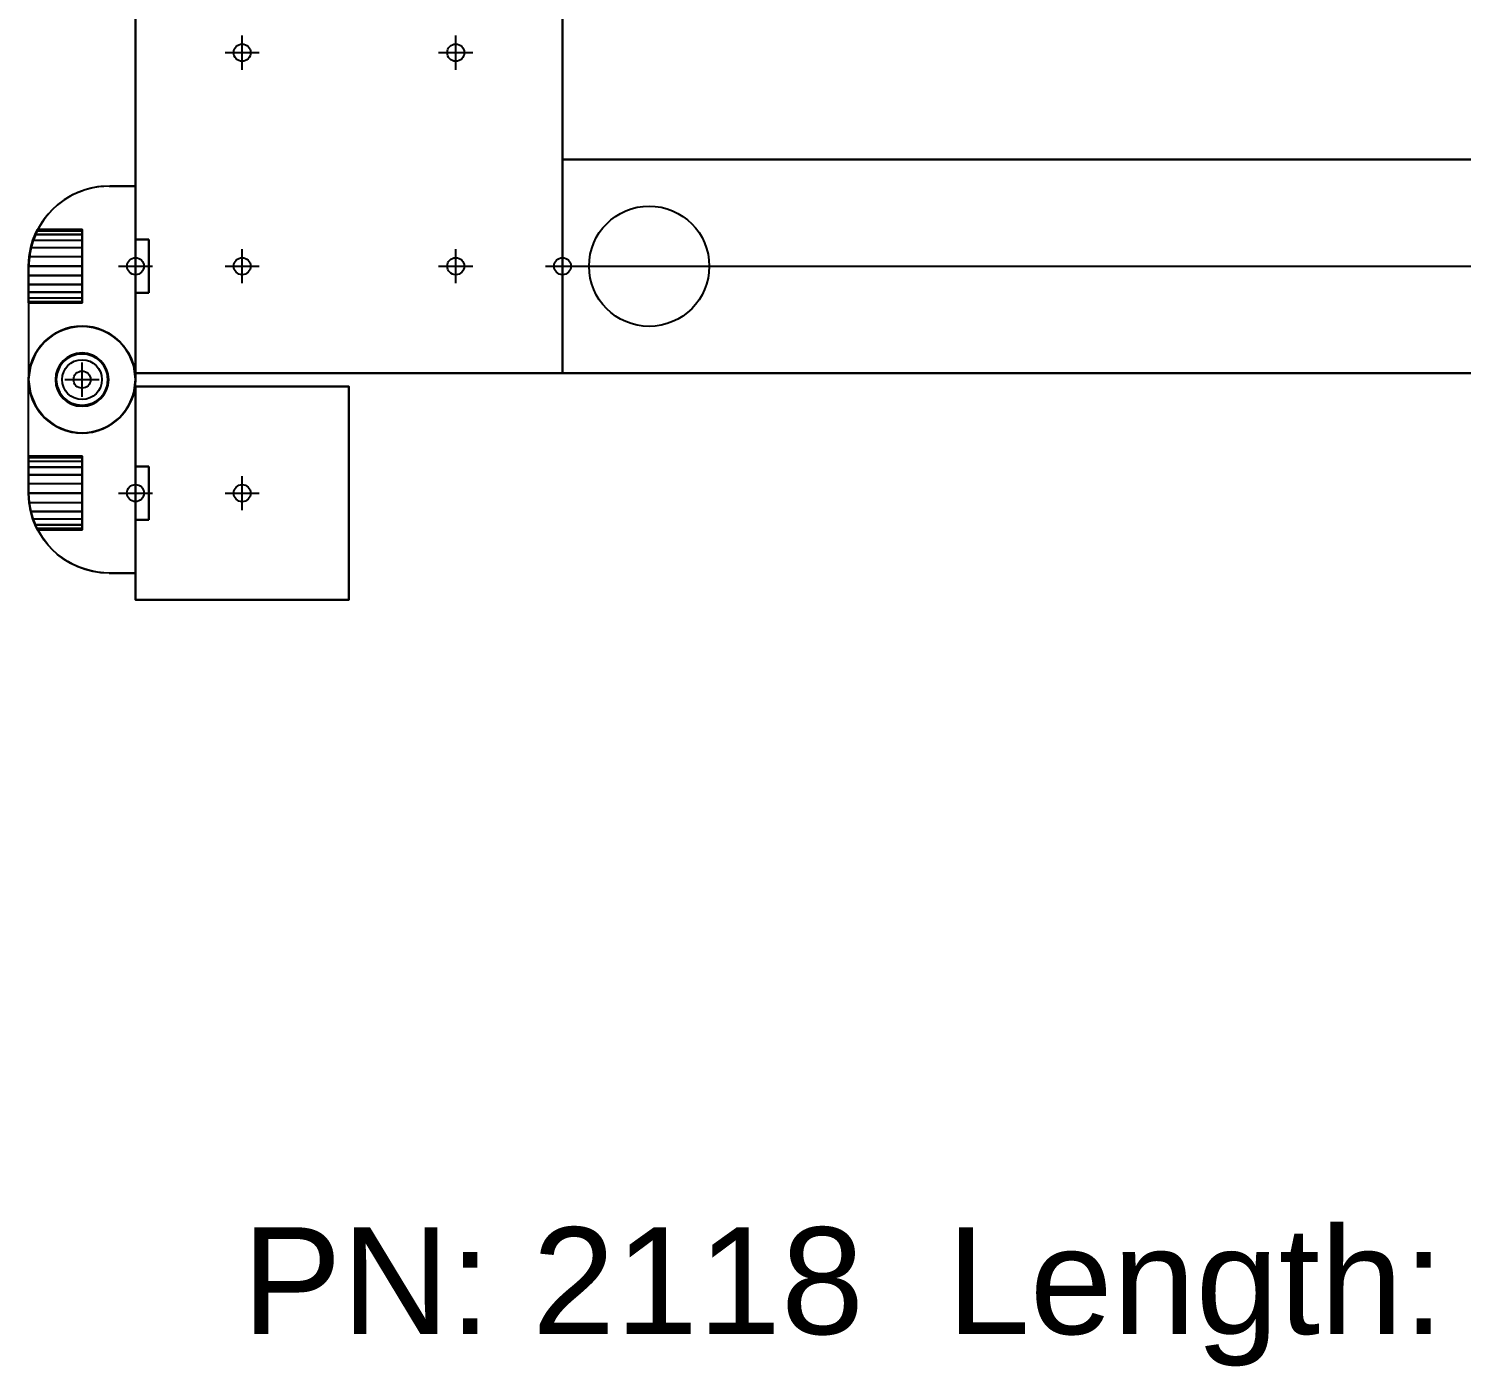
# Model space of a CAD drawing. Header units: inches. Extents: x -11.2 to 39.6, y -20.1 to 37.3.
# Drawn here: x -1 to 5.71, y -5.15 to 1.11 of the extents above; entities that cross this region are included whole.
import ezdxf

# ---------------------------------------------------------------- set-up
doc = ezdxf.new("R2010")
doc.units = ezdxf.units.IN
doc.header["$MEASUREMENT"] = 0
doc.header["$PDMODE"] = 34
doc.header["$PDSIZE"] = 0.08
for name, color, linetype in [('AQME Center Lines', 7, 'Continuous'), ('AQME Holes', 7, 'Continuous'), ('AQME NonGraphical Parts', 7, 'Continuous'), ('AQME Points', 7, 'Continuous'), ('AQME TSlots', 7, 'Continuous')]:
    doc.layers.add(name, color=color, linetype=linetype)
doc.styles.get("Standard").update_dxf_attribs({"font": 'ARIAL.TTF'})

# ---------------------------------------------------------------- blocks, each defined once
blk = doc.blocks.new('AQME_2020_20110812190150', base_point=(0.5, 0.5))
for points in [[(0, 0), (2, 0), (2, 2), (0, 2)], [(2, 2), (0, 2), (0, 2, 60), (2, 2, 60)], [(0, 2), (0, 0), (0, 0, 60), (0, 2, 60)], [(0, 0, 60), (2, 0, 60), (2, 2, 60), (0, 2, 60)], [(2, 0), (2, 2), (2, 2, 60), (2, 0, 60)], [(0, 0), (2, 0), (2, 0, 60), (0, 0, 60)]]:
    blk.add_3dface(points)
at = {"layer": 'AQME Center Lines', "color": 6}
for p, q in [((1, 2), (1, 2, 60)), ((0, 1), (0, 1, 60)), ((2, 1), (2, 1, 60)), ((1, 0), (1, 0, 60))]:
    blk.add_line(p, q, dxfattribs=at)
at = {"layer": 'AQME Points', "color": 3}
for p in [(0.5, 1.5), (1.5, 1.5), (0.5, 0.5), (1.5, 0.5)]:
    blk.add_point(p, dxfattribs=at)
at = {"layer": 'AQME Points', "color": 2}
for p in [(0.5, 1.5, 60), (1.5, 1.5, 60), (0.5, 0.5, 60), (1.5, 0.5, 60)]:
    blk.add_point(p, dxfattribs=at)
at = {"layer": 'AQME TSlots', "color": 1}
for p, q in [((0.5, 2), (0.5, 2, 60)), ((1.5, 2), (1.5, 2, 60)), ((0, 1.5), (0, 1.5, 60)), ((2, 1.5), (2, 1.5, 60)), ((0, 0.5), (0, 0.5, 60)), ((2, 0.5), (2, 0.5, 60)), ((0.5, 0), (0.5, 0, 60)), ((1.5, 0), (1.5, 0, 60))]:
    blk.add_line(p, q, dxfattribs=at)
blk = doc.blocks.new('AQME_7042_20120403175557')
at = {"layer": 'AQME Holes', "color": 4}
blk.add_circle((0, 0), 0.2815, dxfattribs=at)
blk = doc.blocks.new('AQME_7042_20120403175607')
at = {"layer": 'AQME Holes', "color": 4}
blk.add_circle((0, 0), 0.2815, dxfattribs=at)
blk = doc.blocks.new('AQME_1010_20120403175609', base_point=(0.5, 0.5))
for points in [[(0, 0), (1, 0), (1, 1), (0, 1)], [(1, 1), (0, 1), (0, 1, 36), (1, 1, 36)], [(0, 1), (0, 0), (0, 0, 36), (0, 1, 36)], [(0, 0, 36), (1, 0, 36), (1, 1, 36), (0, 1, 36)], [(1, 0), (1, 1), (1, 1, 36), (1, 0, 36)], [(0, 0), (1, 0), (1, 0, 36), (0, 0, 36)]]:
    blk.add_3dface(points)
at = {"layer": 'AQME Points', "color": 3}
blk.add_point((0.5, 0.5), dxfattribs=at)
at = {"layer": 'AQME Points', "color": 2}
blk.add_point((0.5, 0.5, 36), dxfattribs=at)
at = {"layer": 'AQME TSlots', "color": 1}
for p, q in [((0.5, 1), (0.5, 1, 36)), ((0, 0.5), (0, 0.5, 36)), ((1, 0.5), (1, 0.5, 36)), ((0.5, 0), (0.5, 0, 36))]:
    blk.add_line(p, q, dxfattribs=at)
at = {"extrusion": (0, 1, 0), "rotation": 179.9999999999998}
blk.add_blockref('AQME_7042_20120403175557', (-0.5, 35.594, 1), dxfattribs=at)
at = {"extrusion": (0, 1, 0)}
blk.add_blockref('AQME_7042_20120403175607', (-0.5, 0.406, 1), dxfattribs=at)
blk = doc.blocks.new('AQME_2066_20120404101900- 0')
at = {"extrusion": (0, 1, 0)}
for p, q in [((-0.375, 1.185, 0.123), (-0.375, 1.185)), ((-0.375, 1.185), (-0.125, 1.185)), ((-0.125, 1.185, -0.063), (0.125, 1.185, -0.063)), ((-0.125, 1.185), (-0.125, 1.185, -0.063)), ((0.002, 1.185, 0.5), (0.531, 1.185, 0.5)), ((0.125, 1.185, -0.063), (0.125, 1.185)), ((0.125, 1.185), (0.531, 1.185)), ((-0.375, -0.375, 0.123), (-0.375, -0.375)), ((-0.375, -0.375), (-0.125, -0.375)), ((-0.125, -0.375, -0.063), (0.125, -0.375, -0.063)), ((-0.125, -0.375), (-0.125, -0.375, -0.063)), ((0.002, -0.375, 0.5), (0.531, -0.375, 0.5)), ((0.125, -0.375, -0.063), (0.125, -0.375)), ((0.125, -0.375), (0.531, -0.375))]:
    blk.add_line(p, q, dxfattribs=at)
at = {"color": 1}
for centre in [(0, 1.56, -0.063), (0, 0, -0.063)]:
    blk.add_circle(centre, 0.1005, dxfattribs=at)
at = {"extrusion": (0, 1, 0)}
for radius in [0.25, 0.121]:
    blk.add_circle((-0.531, 0.25, 1.155), radius, dxfattribs=at)
at = {"color": 1, "extrusion": (0, 1, 0)}
for centre in [(-0.531, 0.25, 1.155), (-0.531, 0.25, -0.375)]:
    blk.add_circle(centre, 0.0933, dxfattribs=at)
at = {"extrusion": (0, -1, 0)}
for radius in [0.25, 0.121]:
    blk.add_circle((0.531, 0.25, -0.405), radius, dxfattribs=at)
at = {"extrusion": (0, 1, 0)}
for centre, radius, start, end in [((-0.002, 0.123, 1.185), 0.377, 0, 90), ((-0.531, 0.25, 1.185), 0.25, 90, 270), ((-0.002, 0.123, -0.375), 0.377, 0, 90), ((-0.531, 0.25, -0.375), 0.25, 90, 270)]:
    blk.add_arc(centre, radius, start, end, dxfattribs=at)
at = {"color": 2, "extrusion": (0, 1, 0)}
for p in [(0.531, 1.935, 0.25), (0.531, -0.375, 0.25)]:
    blk.add_point(p, dxfattribs=at)
at = {"color": 3}
for p in [(0, 1.56), (0, 0)]:
    blk.add_point(p, dxfattribs=at)
at = {"color": 3, "extrusion": (0, 1, 0)}
blk.add_point((0.531, 1.155, 0.25), dxfattribs=at)
at = {"color": 3, "extrusion": (0, -1, 0)}
blk.add_point((0.531, 0.405, 0.25), dxfattribs=at)
for points, invisible_edges in [([(0.564, 1.935, 0.002), (0.531, 1.935), (-0.375, 1.935), (-0.375, 1.935, 0.029)], 10), ([(0.683, 1.935, 0.051), (0.656, 1.935, 0.033), (-0.375, 1.935, 0.119), (-0.374, 1.935, 0.148)], 10), ([(0.656, 1.935, 0.033), (0.627, 1.935, 0.019), (-0.375, 1.935, 0.089), (-0.375, 1.935, 0.119)], 10), ([(0.627, 1.935, 0.019), (0.596, 1.935, 0.008), (-0.375, 1.935, 0.059), (-0.375, 1.935, 0.089)], 10), ([(0.596, 1.935, 0.008), (0.564, 1.935, 0.002), (-0.375, 1.935, 0.029), (-0.375, 1.935, 0.059)], 10), ([(0.708, 1.935, 0.073), (0.683, 1.935, 0.051), (-0.374, 1.935, 0.148), (-0.371, 1.935, 0.178)], 10), ([(0.729, 1.935, 0.097), (0.708, 1.935, 0.073), (-0.371, 1.935, 0.178), (-0.365, 1.935, 0.207)], 10), ([(0.748, 1.935, 0.125), (0.729, 1.935, 0.097), (-0.365, 1.935, 0.207), (-0.357, 1.935, 0.236)], 10), ([(0.762, 1.935, 0.154), (0.748, 1.935, 0.125), (-0.357, 1.935, 0.236), (-0.347, 1.935, 0.264)], 10), ([(0.772, 1.935, 0.185), (0.762, 1.935, 0.154), (-0.347, 1.935, 0.264), (-0.335, 1.935, 0.291)], 10), ([(0.779, 1.935, 0.217), (0.772, 1.935, 0.185), (-0.335, 1.935, 0.291), (-0.321, 1.935, 0.317)], 10), ([(0.781, 1.935, 0.25), (0.779, 1.935, 0.217), (-0.321, 1.935, 0.317), (-0.304, 1.935, 0.342)], 10), ([(0.779, 1.935, 0.282), (0.781, 1.935, 0.25), (-0.304, 1.935, 0.342), (-0.286, 1.935, 0.366)], 10), ([(0.772, 1.935, 0.314), (0.779, 1.935, 0.282), (-0.286, 1.935, 0.366), (-0.266, 1.935, 0.388)], 10), ([(0.762, 1.935, 0.345), (0.772, 1.935, 0.314), (-0.266, 1.935, 0.388), (-0.244, 1.935, 0.408)], 10), ([(0.748, 1.935, 0.375), (0.762, 1.935, 0.345), (-0.244, 1.935, 0.408), (-0.221, 1.935, 0.427)], 10), ([(0.729, 1.935, 0.402), (0.748, 1.935, 0.375), (-0.221, 1.935, 0.427), (-0.196, 1.935, 0.443)], 10), ([(0.708, 1.935, 0.426), (0.729, 1.935, 0.402), (-0.196, 1.935, 0.443), (-0.17, 1.935, 0.458)], 10), ([(0.683, 1.935, 0.448), (0.708, 1.935, 0.426), (-0.17, 1.935, 0.458), (-0.143, 1.935, 0.47)], 10), ([(0.656, 1.935, 0.466), (0.683, 1.935, 0.448), (-0.143, 1.935, 0.47), (-0.115, 1.935, 0.481)], 10), ([(0.125, 1.935), (0.125, 1.935, -0.063), (-0.125, 1.935, -0.063), (-0.125, 1.935)], 8), ([(0.627, 1.935, 0.48), (0.656, 1.935, 0.466), (-0.115, 1.935, 0.481), (-0.087, 1.935, 0.489)], 10), ([(0.596, 1.935, 0.491), (0.627, 1.935, 0.48), (-0.087, 1.935, 0.489), (-0.057, 1.935, 0.495)], 10), ([(0.564, 1.935, 0.497), (0.596, 1.935, 0.491), (-0.057, 1.935, 0.495), (-0.028, 1.935, 0.498)], 10), ([(0.531, 1.935, 0.5), (0.564, 1.935, 0.497), (-0.028, 1.935, 0.498), (0.002, 1.935, 0.5)], 10), ([(0.564, 1.185, 0.002), (0.531, 1.185), (-0.375, 1.185), (-0.375, 1.185, 0.029)], 10), ([(0.683, 1.185, 0.051), (0.656, 1.185, 0.033), (-0.375, 1.185, 0.119), (-0.374, 1.185, 0.148)], 10), ([(0.596, 1.185, 0.008), (0.564, 1.185, 0.002), (-0.375, 1.185, 0.029), (-0.375, 1.185, 0.059)], 10), ([(0.627, 1.185, 0.019), (0.596, 1.185, 0.008), (-0.375, 1.185, 0.059), (-0.375, 1.185, 0.089)], 10), ([(0.656, 1.185, 0.033), (0.627, 1.185, 0.019), (-0.375, 1.185, 0.089), (-0.375, 1.185, 0.119)], 10), ([(0.708, 1.185, 0.073), (0.683, 1.185, 0.051), (-0.374, 1.185, 0.148), (-0.371, 1.185, 0.178)], 10), ([(0.729, 1.185, 0.097), (0.708, 1.185, 0.073), (-0.371, 1.185, 0.178), (-0.365, 1.185, 0.207)], 10), ([(0.748, 1.185, 0.125), (0.729, 1.185, 0.097), (-0.365, 1.185, 0.207), (-0.357, 1.185, 0.236)], 10), ([(0.762, 1.185, 0.154), (0.748, 1.185, 0.125), (-0.357, 1.185, 0.236), (-0.347, 1.185, 0.264)], 10), ([(0.772, 1.185, 0.185), (0.762, 1.185, 0.154), (-0.347, 1.185, 0.264), (-0.335, 1.185, 0.291)], 10), ([(0.779, 1.185, 0.217), (0.772, 1.185, 0.185), (-0.335, 1.185, 0.291), (-0.321, 1.185, 0.317)], 10), ([(0.781, 1.185, 0.25), (0.779, 1.185, 0.217), (-0.321, 1.185, 0.317), (-0.304, 1.185, 0.342)], 10), ([(0.779, 1.185, 0.282), (0.781, 1.185, 0.25), (-0.304, 1.185, 0.342), (-0.286, 1.185, 0.366)], 10), ([(0.772, 1.185, 0.314), (0.779, 1.185, 0.282), (-0.286, 1.185, 0.366), (-0.266, 1.185, 0.388)], 10), ([(0.762, 1.185, 0.345), (0.772, 1.185, 0.314), (-0.266, 1.185, 0.388), (-0.244, 1.185, 0.408)], 10), ([(0.748, 1.185, 0.375), (0.762, 1.185, 0.345), (-0.244, 1.185, 0.408), (-0.221, 1.185, 0.427)], 10), ([(0.729, 1.185, 0.402), (0.748, 1.185, 0.375), (-0.221, 1.185, 0.427), (-0.196, 1.185, 0.443)], 10), ([(0.708, 1.185, 0.426), (0.729, 1.185, 0.402), (-0.196, 1.185, 0.443), (-0.17, 1.185, 0.458)], 10), ([(0.683, 1.185, 0.448), (0.708, 1.185, 0.426), (-0.17, 1.185, 0.458), (-0.143, 1.185, 0.47)], 10), ([(0.656, 1.185, 0.466), (0.683, 1.185, 0.448), (-0.143, 1.185, 0.47), (-0.115, 1.185, 0.481)], 10), ([(0.125, 1.185), (0.125, 1.185, -0.063), (-0.125, 1.185, -0.063), (-0.125, 1.185)], 8), ([(0.627, 1.185, 0.48), (0.656, 1.185, 0.466), (-0.115, 1.185, 0.481), (-0.087, 1.185, 0.489)], 10), ([(0.596, 1.185, 0.491), (0.627, 1.185, 0.48), (-0.087, 1.185, 0.489), (-0.057, 1.185, 0.495)], 10), ([(0.564, 1.185, 0.497), (0.596, 1.185, 0.491), (-0.057, 1.185, 0.495), (-0.028, 1.185, 0.498)], 10), ([(0.531, 1.185, 0.5), (0.564, 1.185, 0.497), (-0.028, 1.185, 0.498), (0.002, 1.185, 0.5)], 10), ([(0.29, 1.155, 0.185), (0.281, 1.155, 0.25), (0.41, 1.155, 0.25), (0.414, 1.155, 0.218)], 14), ([(0.281, 1.155, 0.25), (0.29, 1.155, 0.314), (0.414, 1.155, 0.281), (0.41, 1.155, 0.25)], 14), ([(0.29, 1.155, 0.314), (0.314, 1.155, 0.375), (0.426, 1.155, 0.31), (0.414, 1.155, 0.281)], 14), ([(0.314, 1.155, 0.125), (0.29, 1.155, 0.185), (0.414, 1.155, 0.218), (0.426, 1.155, 0.189)], 14), ([(0.314, 1.155, 0.375), (0.354, 1.155, 0.426), (0.445, 1.155, 0.335), (0.426, 1.155, 0.31)], 14), ([(0.354, 1.155, 0.073), (0.314, 1.155, 0.125), (0.426, 1.155, 0.189), (0.445, 1.155, 0.164)], 14), ([(0.354, 1.155, 0.426), (0.406, 1.155, 0.466), (0.47, 1.155, 0.354), (0.445, 1.155, 0.335)], 14), ([(0.406, 1.155, 0.033), (0.354, 1.155, 0.073), (0.445, 1.155, 0.164), (0.47, 1.155, 0.145)], 14), ([(0.406, 1.155, 0.466), (0.466, 1.155, 0.491), (0.5, 1.155, 0.366), (0.47, 1.155, 0.354)], 14), ([(0.466, 1.155, 0.008), (0.406, 1.155, 0.033), (0.47, 1.155, 0.145), (0.5, 1.155, 0.133)], 14), ([(0.531, 1.155), (0.466, 1.155, 0.008), (0.5, 1.155, 0.133), (0.531, 1.155, 0.129)], 14), ([(0.466, 1.155, 0.491), (0.531, 1.155, 0.5), (0.531, 1.155, 0.371), (0.5, 1.155, 0.366)], 14), ([(0.596, 1.155, 0.008), (0.531, 1.155), (0.531, 1.155, 0.129), (0.562, 1.155, 0.133)], 14), ([(0.531, 1.155, 0.5), (0.596, 1.155, 0.491), (0.562, 1.155, 0.366), (0.531, 1.155, 0.371)], 14), ([(0.596, 1.155, 0.491), (0.656, 1.155, 0.466), (0.591, 1.155, 0.354), (0.562, 1.155, 0.366)], 14), ([(0.656, 1.155, 0.033), (0.596, 1.155, 0.008), (0.562, 1.155, 0.133), (0.591, 1.155, 0.145)], 14), ([(0.656, 1.155, 0.466), (0.708, 1.155, 0.426), (0.617, 1.155, 0.335), (0.591, 1.155, 0.354)], 14), ([(0.708, 1.155, 0.073), (0.656, 1.155, 0.033), (0.591, 1.155, 0.145), (0.617, 1.155, 0.164)], 14), ([(0.708, 1.155, 0.426), (0.748, 1.155, 0.375), (0.636, 1.155, 0.31), (0.617, 1.155, 0.335)], 14), ([(0.748, 1.155, 0.125), (0.708, 1.155, 0.073), (0.617, 1.155, 0.164), (0.636, 1.155, 0.189)], 14), ([(0.748, 1.155, 0.375), (0.772, 1.155, 0.314), (0.648, 1.155, 0.281), (0.636, 1.155, 0.31)], 14), ([(0.772, 1.155, 0.185), (0.748, 1.155, 0.125), (0.636, 1.155, 0.189), (0.648, 1.155, 0.218)], 14), ([(0.781, 1.155, 0.25), (0.772, 1.155, 0.185), (0.648, 1.155, 0.218), (0.652, 1.155, 0.25)], 14), ([(0.772, 1.155, 0.314), (0.781, 1.155, 0.25), (0.652, 1.155, 0.25), (0.648, 1.155, 0.281)], 14), ([(0.41, 0.795, 0.25), (0.531, 0.795, 0.25), (0.531, 0.795, 0.25), (0.414, 0.795, 0.218)], 7), ([(0.414, 0.795, 0.281), (0.531, 0.795, 0.25), (0.531, 0.795, 0.25), (0.41, 0.795, 0.25)], 7), ([(0.414, 0.765, 0.281), (0.531, 0.765, 0.25), (0.531, 0.765, 0.25), (0.41, 0.765, 0.25)], 7), ([(0.41, 0.765, 0.25), (0.531, 0.765, 0.25), (0.531, 0.765, 0.25), (0.414, 0.765, 0.218)], 7), ([(0.414, 0.795, 0.218), (0.531, 0.795, 0.25), (0.531, 0.795, 0.25), (0.426, 0.795, 0.189)], 7), ([(0.426, 0.795, 0.31), (0.531, 0.795, 0.25), (0.531, 0.795, 0.25), (0.414, 0.795, 0.281)], 7), ([(0.426, 0.765, 0.31), (0.531, 0.765, 0.25), (0.531, 0.765, 0.25), (0.414, 0.765, 0.281)], 7), ([(0.414, 0.765, 0.218), (0.531, 0.765, 0.25), (0.531, 0.765, 0.25), (0.426, 0.765, 0.189)], 7), ([(0.426, 0.795, 0.189), (0.531, 0.795, 0.25), (0.531, 0.795, 0.25), (0.445, 0.795, 0.164)], 7), ([(0.445, 0.795, 0.335), (0.531, 0.795, 0.25), (0.531, 0.795, 0.25), (0.426, 0.795, 0.31)], 7), ([(0.445, 0.765, 0.335), (0.531, 0.765, 0.25), (0.531, 0.765, 0.25), (0.426, 0.765, 0.31)], 7), ([(0.426, 0.765, 0.189), (0.531, 0.765, 0.25), (0.531, 0.765, 0.25), (0.445, 0.765, 0.164)], 7), ([(0.445, 0.795, 0.164), (0.531, 0.795, 0.25), (0.531, 0.795, 0.25), (0.47, 0.795, 0.145)], 7), ([(0.47, 0.795, 0.354), (0.531, 0.795, 0.25), (0.531, 0.795, 0.25), (0.445, 0.795, 0.335)], 7), ([(0.47, 0.765, 0.354), (0.531, 0.765, 0.25), (0.531, 0.765, 0.25), (0.445, 0.765, 0.335)], 7), ([(0.445, 0.765, 0.164), (0.531, 0.765, 0.25), (0.531, 0.765, 0.25), (0.47, 0.765, 0.145)], 7), ([(0.47, 0.795, 0.145), (0.531, 0.795, 0.25), (0.531, 0.795, 0.25), (0.5, 0.795, 0.133)], 7), ([(0.5, 0.795, 0.366), (0.531, 0.795, 0.25), (0.531, 0.795, 0.25), (0.47, 0.795, 0.354)], 7), ([(0.5, 0.765, 0.366), (0.531, 0.765, 0.25), (0.531, 0.765, 0.25), (0.47, 0.765, 0.354)], 7), ([(0.47, 0.765, 0.145), (0.531, 0.765, 0.25), (0.531, 0.765, 0.25), (0.5, 0.765, 0.133)], 7), ([(0.5, 0.795, 0.133), (0.531, 0.795, 0.25), (0.531, 0.795, 0.25), (0.531, 0.795, 0.129)], 7), ([(0.531, 0.795, 0.371), (0.531, 0.795, 0.25), (0.531, 0.795, 0.25), (0.5, 0.795, 0.366)], 7), ([(0.531, 0.765, 0.371), (0.531, 0.765, 0.25), (0.531, 0.765, 0.25), (0.5, 0.765, 0.366)], 7), ([(0.5, 0.765, 0.133), (0.531, 0.765, 0.25), (0.531, 0.765, 0.25), (0.531, 0.765, 0.129)], 7), ([(0.648, 0.795, 0.218), (0.531, 0.795, 0.25), (0.531, 0.795, 0.25), (0.652, 0.795, 0.25)], 7), ([(0.636, 0.795, 0.189), (0.531, 0.795, 0.25), (0.531, 0.795, 0.25), (0.648, 0.795, 0.218)], 7), ([(0.617, 0.795, 0.164), (0.531, 0.795, 0.25), (0.531, 0.795, 0.25), (0.636, 0.795, 0.189)], 7), ([(0.591, 0.795, 0.145), (0.531, 0.795, 0.25), (0.531, 0.795, 0.25), (0.617, 0.795, 0.164)], 7), ([(0.562, 0.795, 0.133), (0.531, 0.795, 0.25), (0.531, 0.795, 0.25), (0.591, 0.795, 0.145)], 7), ([(0.591, 0.795, 0.354), (0.531, 0.795, 0.25), (0.531, 0.795, 0.25), (0.562, 0.795, 0.366)], 7), ([(0.617, 0.795, 0.335), (0.531, 0.795, 0.25), (0.531, 0.795, 0.25), (0.591, 0.795, 0.354)], 7), ([(0.636, 0.795, 0.31), (0.531, 0.795, 0.25), (0.531, 0.795, 0.25), (0.617, 0.795, 0.335)], 7), ([(0.648, 0.795, 0.281), (0.531, 0.795, 0.25), (0.531, 0.795, 0.25), (0.636, 0.795, 0.31)], 7), ([(0.652, 0.795, 0.25), (0.531, 0.795, 0.25), (0.531, 0.795, 0.25), (0.648, 0.795, 0.281)], 7), ([(0.531, 0.795, 0.129), (0.531, 0.795, 0.25), (0.531, 0.795, 0.25), (0.562, 0.795, 0.133)], 7), ([(0.562, 0.795, 0.366), (0.531, 0.795, 0.25), (0.531, 0.795, 0.25), (0.531, 0.795, 0.371)], 7), ([(0.652, 0.765, 0.25), (0.531, 0.765, 0.25), (0.531, 0.765, 0.25), (0.648, 0.765, 0.281)], 7), ([(0.591, 0.765, 0.354), (0.531, 0.765, 0.25), (0.531, 0.765, 0.25), (0.562, 0.765, 0.366)], 7), ([(0.617, 0.765, 0.335), (0.531, 0.765, 0.25), (0.531, 0.765, 0.25), (0.591, 0.765, 0.354)], 7), ([(0.636, 0.765, 0.31), (0.531, 0.765, 0.25), (0.531, 0.765, 0.25), (0.617, 0.765, 0.335)], 7), ([(0.648, 0.765, 0.281), (0.531, 0.765, 0.25), (0.531, 0.765, 0.25), (0.636, 0.765, 0.31)], 7), ([(0.591, 0.765, 0.145), (0.531, 0.765, 0.25), (0.531, 0.765, 0.25), (0.617, 0.765, 0.164)], 7), ([(0.562, 0.765, 0.133), (0.531, 0.765, 0.25), (0.531, 0.765, 0.25), (0.591, 0.765, 0.145)], 7), ([(0.636, 0.765, 0.189), (0.531, 0.765, 0.25), (0.531, 0.765, 0.25), (0.648, 0.765, 0.218)], 7), ([(0.617, 0.765, 0.164), (0.531, 0.765, 0.25), (0.531, 0.765, 0.25), (0.636, 0.765, 0.189)], 7), ([(0.648, 0.765, 0.218), (0.531, 0.765, 0.25), (0.531, 0.765, 0.25), (0.652, 0.765, 0.25)], 7), ([(0.562, 0.765, 0.366), (0.531, 0.765, 0.25), (0.531, 0.765, 0.25), (0.531, 0.765, 0.371)], 7), ([(0.531, 0.765, 0.129), (0.531, 0.765, 0.25), (0.531, 0.765, 0.25), (0.562, 0.765, 0.133)], 7), ([(0.281, 0.405, 0.25), (0.29, 0.405, 0.314), (0.414, 0.405, 0.281), (0.41, 0.405, 0.25)], 14), ([(0.29, 0.405, 0.185), (0.281, 0.405, 0.25), (0.41, 0.405, 0.25), (0.414, 0.405, 0.218)], 14), ([(0.29, 0.405, 0.314), (0.314, 0.405, 0.375), (0.426, 0.405, 0.31), (0.414, 0.405, 0.281)], 14), ([(0.314, 0.405, 0.125), (0.29, 0.405, 0.185), (0.414, 0.405, 0.218), (0.426, 0.405, 0.189)], 14), ([(0.314, 0.405, 0.375), (0.354, 0.405, 0.426), (0.445, 0.405, 0.335), (0.426, 0.405, 0.31)], 14), ([(0.354, 0.405, 0.073), (0.314, 0.405, 0.125), (0.426, 0.405, 0.189), (0.445, 0.405, 0.164)], 14), ([(0.354, 0.405, 0.426), (0.406, 0.405, 0.466), (0.47, 0.405, 0.354), (0.445, 0.405, 0.335)], 14), ([(0.406, 0.405, 0.033), (0.354, 0.405, 0.073), (0.445, 0.405, 0.164), (0.47, 0.405, 0.145)], 14), ([(0.406, 0.405, 0.466), (0.466, 0.405, 0.491), (0.5, 0.405, 0.366), (0.47, 0.405, 0.354)], 14), ([(0.466, 0.405, 0.008), (0.406, 0.405, 0.033), (0.47, 0.405, 0.145), (0.5, 0.405, 0.133)], 14), ([(0.531, 0.405), (0.466, 0.405, 0.008), (0.5, 0.405, 0.133), (0.531, 0.405, 0.129)], 14), ([(0.466, 0.405, 0.491), (0.531, 0.405, 0.5), (0.531, 0.405, 0.371), (0.5, 0.405, 0.366)], 14), ([(0.596, 0.405, 0.008), (0.531, 0.405), (0.531, 0.405, 0.129), (0.562, 0.405, 0.133)], 14), ([(0.531, 0.405, 0.5), (0.596, 0.405, 0.491), (0.562, 0.405, 0.366), (0.531, 0.405, 0.371)], 14), ([(0.596, 0.405, 0.491), (0.656, 0.405, 0.466), (0.591, 0.405, 0.354), (0.562, 0.405, 0.366)], 14), ([(0.656, 0.405, 0.033), (0.596, 0.405, 0.008), (0.562, 0.405, 0.133), (0.591, 0.405, 0.145)], 14), ([(0.656, 0.405, 0.466), (0.708, 0.405, 0.426), (0.617, 0.405, 0.335), (0.591, 0.405, 0.354)], 14), ([(0.708, 0.405, 0.073), (0.656, 0.405, 0.033), (0.591, 0.405, 0.145), (0.617, 0.405, 0.164)], 14), ([(0.708, 0.405, 0.426), (0.748, 0.405, 0.375), (0.636, 0.405, 0.31), (0.617, 0.405, 0.335)], 14), ([(0.748, 0.405, 0.125), (0.708, 0.405, 0.073), (0.617, 0.405, 0.164), (0.636, 0.405, 0.189)], 14), ([(0.748, 0.405, 0.375), (0.772, 0.405, 0.314), (0.648, 0.405, 0.281), (0.636, 0.405, 0.31)], 14), ([(0.772, 0.405, 0.185), (0.748, 0.405, 0.125), (0.636, 0.405, 0.189), (0.648, 0.405, 0.218)], 14), ([(0.772, 0.405, 0.314), (0.781, 0.405, 0.25), (0.652, 0.405, 0.25), (0.648, 0.405, 0.281)], 14), ([(0.781, 0.405, 0.25), (0.772, 0.405, 0.185), (0.648, 0.405, 0.218), (0.652, 0.405, 0.25)], 14), ([(0.564, 0.375, 0.002), (0.531, 0.375), (-0.375, 0.375), (-0.375, 0.375, 0.029)], 10), ([(0.656, 0.375, 0.033), (0.627, 0.375, 0.019), (-0.375, 0.375, 0.089), (-0.375, 0.375, 0.119)], 10), ([(0.683, 0.375, 0.051), (0.656, 0.375, 0.033), (-0.375, 0.375, 0.119), (-0.374, 0.375, 0.148)], 10), ([(0.627, 0.375, 0.019), (0.596, 0.375, 0.008), (-0.375, 0.375, 0.059), (-0.375, 0.375, 0.089)], 10), ([(0.596, 0.375, 0.008), (0.564, 0.375, 0.002), (-0.375, 0.375, 0.029), (-0.375, 0.375, 0.059)], 10), ([(0.708, 0.375, 0.073), (0.683, 0.375, 0.051), (-0.374, 0.375, 0.148), (-0.371, 0.375, 0.178)], 10), ([(0.729, 0.375, 0.097), (0.708, 0.375, 0.073), (-0.371, 0.375, 0.178), (-0.365, 0.375, 0.207)], 10), ([(0.748, 0.375, 0.125), (0.729, 0.375, 0.097), (-0.365, 0.375, 0.207), (-0.357, 0.375, 0.236)], 10), ([(0.762, 0.375, 0.154), (0.748, 0.375, 0.125), (-0.357, 0.375, 0.236), (-0.347, 0.375, 0.264)], 10), ([(0.772, 0.375, 0.185), (0.762, 0.375, 0.154), (-0.347, 0.375, 0.264), (-0.335, 0.375, 0.291)], 10), ([(0.779, 0.375, 0.217), (0.772, 0.375, 0.185), (-0.335, 0.375, 0.291), (-0.321, 0.375, 0.317)], 10), ([(0.781, 0.375, 0.25), (0.779, 0.375, 0.217), (-0.321, 0.375, 0.317), (-0.304, 0.375, 0.342)], 10), ([(0.779, 0.375, 0.282), (0.781, 0.375, 0.25), (-0.304, 0.375, 0.342), (-0.286, 0.375, 0.366)], 10), ([(0.772, 0.375, 0.314), (0.779, 0.375, 0.282), (-0.286, 0.375, 0.366), (-0.266, 0.375, 0.388)], 10), ([(0.762, 0.375, 0.345), (0.772, 0.375, 0.314), (-0.266, 0.375, 0.388), (-0.244, 0.375, 0.408)], 10), ([(0.748, 0.375, 0.375), (0.762, 0.375, 0.345), (-0.244, 0.375, 0.408), (-0.221, 0.375, 0.427)], 10), ([(0.729, 0.375, 0.402), (0.748, 0.375, 0.375), (-0.221, 0.375, 0.427), (-0.196, 0.375, 0.443)], 10), ([(0.708, 0.375, 0.426), (0.729, 0.375, 0.402), (-0.196, 0.375, 0.443), (-0.17, 0.375, 0.458)], 10), ([(0.683, 0.375, 0.448), (0.708, 0.375, 0.426), (-0.17, 0.375, 0.458), (-0.143, 0.375, 0.47)], 10), ([(0.656, 0.375, 0.466), (0.683, 0.375, 0.448), (-0.143, 0.375, 0.47), (-0.115, 0.375, 0.481)], 10), ([(0.125, 0.375), (0.125, 0.375, -0.063), (-0.125, 0.375, -0.063), (-0.125, 0.375)], 8), ([(0.627, 0.375, 0.48), (0.656, 0.375, 0.466), (-0.115, 0.375, 0.481), (-0.087, 0.375, 0.489)], 10), ([(0.596, 0.375, 0.491), (0.627, 0.375, 0.48), (-0.087, 0.375, 0.489), (-0.057, 0.375, 0.495)], 10), ([(0.564, 0.375, 0.497), (0.596, 0.375, 0.491), (-0.057, 0.375, 0.495), (-0.028, 0.375, 0.498)], 10), ([(0.531, 0.375, 0.5), (0.564, 0.375, 0.497), (-0.028, 0.375, 0.498), (0.002, 0.375, 0.5)], 10), ([(0.564, -0.375, 0.002), (0.531, -0.375), (-0.375, -0.375), (-0.375, -0.375, 0.029)], 10), ([(0.656, -0.375, 0.033), (0.627, -0.375, 0.019), (-0.375, -0.375, 0.089), (-0.375, -0.375, 0.119)], 10), ([(0.683, -0.375, 0.051), (0.656, -0.375, 0.033), (-0.375, -0.375, 0.119), (-0.374, -0.375, 0.148)], 10), ([(0.596, -0.375, 0.008), (0.564, -0.375, 0.002), (-0.375, -0.375, 0.029), (-0.375, -0.375, 0.059)], 10), ([(0.627, -0.375, 0.019), (0.596, -0.375, 0.008), (-0.375, -0.375, 0.059), (-0.375, -0.375, 0.089)], 10), ([(0.708, -0.375, 0.073), (0.683, -0.375, 0.051), (-0.374, -0.375, 0.148), (-0.371, -0.375, 0.178)], 10), ([(0.729, -0.375, 0.097), (0.708, -0.375, 0.073), (-0.371, -0.375, 0.178), (-0.365, -0.375, 0.207)], 10), ([(0.748, -0.375, 0.125), (0.729, -0.375, 0.097), (-0.365, -0.375, 0.207), (-0.357, -0.375, 0.236)], 10), ([(0.762, -0.375, 0.154), (0.748, -0.375, 0.125), (-0.357, -0.375, 0.236), (-0.347, -0.375, 0.264)], 10), ([(0.772, -0.375, 0.185), (0.762, -0.375, 0.154), (-0.347, -0.375, 0.264), (-0.335, -0.375, 0.291)], 10), ([(0.779, -0.375, 0.217), (0.772, -0.375, 0.185), (-0.335, -0.375, 0.291), (-0.321, -0.375, 0.317)], 10), ([(0.781, -0.375, 0.25), (0.779, -0.375, 0.217), (-0.321, -0.375, 0.317), (-0.304, -0.375, 0.342)], 10), ([(0.779, -0.375, 0.282), (0.781, -0.375, 0.25), (-0.304, -0.375, 0.342), (-0.286, -0.375, 0.366)], 10), ([(0.772, -0.375, 0.314), (0.779, -0.375, 0.282), (-0.286, -0.375, 0.366), (-0.266, -0.375, 0.388)], 10), ([(0.762, -0.375, 0.345), (0.772, -0.375, 0.314), (-0.266, -0.375, 0.388), (-0.244, -0.375, 0.408)], 10), ([(0.748, -0.375, 0.375), (0.762, -0.375, 0.345), (-0.244, -0.375, 0.408), (-0.221, -0.375, 0.427)], 10), ([(0.729, -0.375, 0.402), (0.748, -0.375, 0.375), (-0.221, -0.375, 0.427), (-0.196, -0.375, 0.443)], 10), ([(0.708, -0.375, 0.426), (0.729, -0.375, 0.402), (-0.196, -0.375, 0.443), (-0.17, -0.375, 0.458)], 10), ([(0.683, -0.375, 0.448), (0.708, -0.375, 0.426), (-0.17, -0.375, 0.458), (-0.143, -0.375, 0.47)], 10), ([(0.656, -0.375, 0.466), (0.683, -0.375, 0.448), (-0.143, -0.375, 0.47), (-0.115, -0.375, 0.481)], 10), ([(0.125, -0.375), (0.125, -0.375, -0.063), (-0.125, -0.375, -0.063), (-0.125, -0.375)], 8), ([(0.627, -0.375, 0.48), (0.656, -0.375, 0.466), (-0.115, -0.375, 0.481), (-0.087, -0.375, 0.489)], 10), ([(0.596, -0.375, 0.491), (0.627, -0.375, 0.48), (-0.087, -0.375, 0.489), (-0.057, -0.375, 0.495)], 10), ([(0.564, -0.375, 0.497), (0.596, -0.375, 0.491), (-0.057, -0.375, 0.495), (-0.028, -0.375, 0.498)], 10), ([(0.531, -0.375, 0.5), (0.564, -0.375, 0.497), (-0.028, -0.375, 0.498), (0.002, -0.375, 0.5)], 10)]:
    blk.add_3dface(points, dxfattribs=dict(invisible_edges=invisible_edges))
at = {"color": 1}
for points in [[(-0.149, 1.646, 0.469), (-0.122, 1.681, 0.48), (-0.121, 1.681, 0.25), (-0.149, 1.646, 0.25)], [(-0.122, 1.681, 0.48), (-0.087, 1.708, 0.49), (-0.086, 1.709, 0.25), (-0.121, 1.681, 0.25)], [(-0.087, 1.708, 0.49), (-0.046, 1.725, 0.497), (-0.044, 1.726, 0.25), (-0.086, 1.709, 0.25)], [(-0.046, 1.725, 0.497), (-0.001, 1.731, 0.5), (0, 1.732, 0.25), (-0.044, 1.726, 0.25)], [(0.043, 1.726, 0.5), (-0.001, 1.731, 0.5), (0, 1.732, 0.25), (0.044, 1.726, 0.25)], [(0.085, 1.709, 0.5), (0.043, 1.726, 0.5), (0.044, 1.726, 0.25), (0.086, 1.709, 0.25)], [(0.121, 1.682, 0.5), (0.085, 1.709, 0.5), (0.086, 1.709, 0.25), (0.121, 1.681, 0.25)], [(0.148, 1.646, 0.5), (0.121, 1.682, 0.5), (0.121, 1.681, 0.25), (0.149, 1.646, 0.25)], [(-0.166, 1.605, 0.462), (-0.149, 1.646, 0.469), (-0.149, 1.646, 0.25), (-0.166, 1.604, 0.25)], [(0.166, 1.605, 0.5), (0.148, 1.646, 0.5), (0.149, 1.646, 0.25), (0.166, 1.604, 0.25)], [(-0.172, 1.56, 0.459), (-0.166, 1.605, 0.462), (-0.166, 1.604, 0.25), (-0.172, 1.56, 0.25)], [(-0.166, 1.515, 0.462), (-0.172, 1.56, 0.459), (-0.172, 1.56, 0.25), (-0.166, 1.516, 0.25)], [(0.172, 1.56, 0.5), (0.166, 1.605, 0.5), (0.166, 1.604, 0.25), (0.172, 1.56, 0.25)], [(0.166, 1.515, 0.5), (0.172, 1.56, 0.5), (0.172, 1.56, 0.25), (0.166, 1.516, 0.25)], [(-0.149, 1.474, 0.469), (-0.166, 1.515, 0.462), (-0.166, 1.516, 0.25), (-0.149, 1.474, 0.25)], [(0.148, 1.474, 0.5), (0.166, 1.515, 0.5), (0.166, 1.516, 0.25), (0.149, 1.474, 0.25)], [(-0.122, 1.439, 0.48), (-0.149, 1.474, 0.469), (-0.149, 1.474, 0.25), (-0.121, 1.439, 0.25)], [(-0.087, 1.412, 0.49), (-0.122, 1.439, 0.48), (-0.121, 1.439, 0.25), (-0.086, 1.411, 0.25)], [(-0.046, 1.395, 0.497), (-0.087, 1.412, 0.49), (-0.086, 1.411, 0.25), (-0.044, 1.394, 0.25)], [(0.043, 1.394, 0.5), (0.085, 1.411, 0.5), (0.086, 1.411, 0.25), (0.044, 1.394, 0.25)], [(0.085, 1.411, 0.5), (0.121, 1.438, 0.5), (0.121, 1.439, 0.25), (0.086, 1.411, 0.25)], [(0.121, 1.438, 0.5), (0.148, 1.474, 0.5), (0.149, 1.474, 0.25), (0.121, 1.439, 0.25)], [(-0.001, 1.389, 0.5), (-0.046, 1.395, 0.497), (-0.044, 1.394, 0.25), (0, 1.388, 0.25)], [(-0.001, 1.389, 0.5), (0.043, 1.394, 0.5), (0.044, 1.394, 0.25), (0, 1.388, 0.25)], [(-0.122, 0.121, 0.48), (-0.087, 0.148, 0.49), (-0.086, 0.149, 0.25), (-0.121, 0.121, 0.25)], [(-0.087, 0.148, 0.49), (-0.046, 0.165, 0.497), (-0.044, 0.166, 0.25), (-0.086, 0.149, 0.25)], [(-0.046, 0.165, 0.497), (-0.001, 0.171, 0.5), (0, 0.172, 0.25), (-0.044, 0.166, 0.25)], [(0.043, 0.166, 0.5), (-0.001, 0.171, 0.5), (0, 0.172, 0.25), (0.044, 0.166, 0.25)], [(0.085, 0.149, 0.5), (0.043, 0.166, 0.5), (0.044, 0.166, 0.25), (0.086, 0.149, 0.25)], [(0.121, 0.122, 0.5), (0.085, 0.149, 0.5), (0.086, 0.149, 0.25), (0.121, 0.121, 0.25)], [(-0.166, 0.045, 0.462), (-0.149, 0.086, 0.469), (-0.149, 0.086, 0.25), (-0.166, 0.044, 0.25)], [(-0.149, 0.086, 0.469), (-0.122, 0.121, 0.48), (-0.121, 0.121, 0.25), (-0.149, 0.086, 0.25)], [(0.148, 0.086, 0.5), (0.121, 0.122, 0.5), (0.121, 0.121, 0.25), (0.149, 0.086, 0.25)], [(0.166, 0.045, 0.5), (0.148, 0.086, 0.5), (0.149, 0.086, 0.25), (0.166, 0.044, 0.25)], [(-0.172, 0, 0.459), (-0.166, 0.045, 0.462), (-0.166, 0.044, 0.25), (-0.172, 0, 0.25)], [(-0.166, -0.045, 0.462), (-0.172, 0, 0.459), (-0.172, 0, 0.25), (-0.166, -0.044, 0.25)], [(0.172, 0, 0.5), (0.166, 0.045, 0.5), (0.166, 0.044, 0.25), (0.172, 0, 0.25)], [(0.166, -0.045, 0.5), (0.172, 0, 0.5), (0.172, 0, 0.25), (0.166, -0.044, 0.25)], [(-0.149, -0.086, 0.469), (-0.166, -0.045, 0.462), (-0.166, -0.044, 0.25), (-0.149, -0.086, 0.25)], [(0.148, -0.086, 0.5), (0.166, -0.045, 0.5), (0.166, -0.044, 0.25), (0.149, -0.086, 0.25)], [(-0.122, -0.121, 0.48), (-0.149, -0.086, 0.469), (-0.149, -0.086, 0.25), (-0.121, -0.121, 0.25)], [(-0.087, -0.148, 0.49), (-0.122, -0.121, 0.48), (-0.121, -0.121, 0.25), (-0.086, -0.149, 0.25)], [(0.085, -0.149, 0.5), (0.121, -0.122, 0.5), (0.121, -0.121, 0.25), (0.086, -0.149, 0.25)], [(0.121, -0.122, 0.5), (0.148, -0.086, 0.5), (0.149, -0.086, 0.25), (0.121, -0.121, 0.25)], [(-0.046, -0.165, 0.497), (-0.087, -0.148, 0.49), (-0.086, -0.149, 0.25), (-0.044, -0.166, 0.25)], [(-0.001, -0.171, 0.5), (-0.046, -0.165, 0.497), (-0.044, -0.166, 0.25), (0, -0.172, 0.25)], [(-0.001, -0.171, 0.5), (0.043, -0.166, 0.5), (0.044, -0.166, 0.25), (0, -0.172, 0.25)], [(0.043, -0.166, 0.5), (0.085, -0.149, 0.5), (0.086, -0.149, 0.25), (0.044, -0.166, 0.25)]]:
    blk.add_3dface(points, dxfattribs=at)
blk = doc.blocks.new('AQME_2066_20120404101901- 1')
at = {"extrusion": (0, -1, 0)}
for p, q in [((0.937, 1.155), (0.531, 1.155)), ((1.06, 1.155, 0.5), (0.531, 1.155, 0.5)), ((0.937, 1.155, -0.063), (0.937, 1.155)), ((1.187, 1.155, -0.063), (0.937, 1.155, -0.063)), ((1.187, 1.155), (1.187, 1.155, -0.063)), ((1.437, 1.155), (1.187, 1.155)), ((1.437, 1.155, 0.123), (1.437, 1.155))]:
    blk.add_line(p, q, dxfattribs=at)
at = {"color": 1, "extrusion": (0, -1, 0)}
blk.add_circle((0.531, 0.25, -1.155), 0.125, dxfattribs=at)
at = {"color": 1}
blk.add_circle((1.062, 0.78, -0.063), 0.1005, dxfattribs=at)
at = {"extrusion": (0, -1, 0)}
for centre, radius, start, end in [((0.531, 0.25, -1.155), 0.25, 90, 270), ((1.06, 0.123, -1.155), 0.377, 0, 90)]:
    blk.add_arc(centre, radius, start, end, dxfattribs=at)
at = {"color": 2, "extrusion": (0, -1, 0)}
for p in [(0.531, 1.155, 0.25), (0.531, 0.405, 0.25)]:
    blk.add_point(p, dxfattribs=at)
at = {"color": 3}
blk.add_point((1.062, 0.78), dxfattribs=at)
for points, invisible_edges in [([(0.281, 1.155, 0.25), (0.283, 1.155, 0.217), (1.383, 1.155, 0.317), (1.366, 1.155, 0.342)], 10), ([(0.283, 1.155, 0.282), (0.281, 1.155, 0.25), (1.366, 1.155, 0.342), (1.348, 1.155, 0.366)], 10), ([(0.283, 1.155, 0.217), (0.29, 1.155, 0.185), (1.397, 1.155, 0.291), (1.383, 1.155, 0.317)], 10), ([(0.29, 1.155, 0.314), (0.283, 1.155, 0.282), (1.348, 1.155, 0.366), (1.328, 1.155, 0.388)], 10), ([(0.29, 1.155, 0.185), (0.3, 1.155, 0.154), (1.409, 1.155, 0.264), (1.397, 1.155, 0.291)], 10), ([(0.3, 1.155, 0.345), (0.29, 1.155, 0.314), (1.328, 1.155, 0.388), (1.306, 1.155, 0.408)], 10), ([(0.3, 1.155, 0.154), (0.314, 1.155, 0.125), (1.419, 1.155, 0.236), (1.409, 1.155, 0.264)], 10), ([(0.314, 1.155, 0.375), (0.3, 1.155, 0.345), (1.306, 1.155, 0.408), (1.283, 1.155, 0.427)], 10), ([(0.314, 1.155, 0.125), (0.333, 1.155, 0.097), (1.427, 1.155, 0.207), (1.419, 1.155, 0.236)], 10), ([(0.333, 1.155, 0.402), (0.314, 1.155, 0.375), (1.283, 1.155, 0.427), (1.258, 1.155, 0.443)], 10), ([(0.333, 1.155, 0.097), (0.354, 1.155, 0.073), (1.433, 1.155, 0.178), (1.427, 1.155, 0.207)], 10), ([(0.354, 1.155, 0.426), (0.333, 1.155, 0.402), (1.258, 1.155, 0.443), (1.232, 1.155, 0.458)], 10), ([(0.354, 1.155, 0.073), (0.379, 1.155, 0.051), (1.436, 1.155, 0.148), (1.433, 1.155, 0.178)], 10), ([(0.379, 1.155, 0.448), (0.354, 1.155, 0.426), (1.232, 1.155, 0.458), (1.205, 1.155, 0.47)], 10), ([(0.379, 1.155, 0.051), (0.406, 1.155, 0.033), (1.437, 1.155, 0.119), (1.436, 1.155, 0.148)], 10), ([(0.406, 1.155, 0.466), (0.379, 1.155, 0.448), (1.205, 1.155, 0.47), (1.177, 1.155, 0.481)], 10), ([(0.406, 1.155, 0.033), (0.435, 1.155, 0.019), (1.437, 1.155, 0.089), (1.437, 1.155, 0.119)], 10), ([(0.435, 1.155, 0.48), (0.406, 1.155, 0.466), (1.177, 1.155, 0.481), (1.149, 1.155, 0.489)], 10), ([(0.435, 1.155, 0.019), (0.466, 1.155, 0.008), (1.437, 1.155, 0.059), (1.437, 1.155, 0.089)], 10), ([(0.466, 1.155, 0.491), (0.435, 1.155, 0.48), (1.149, 1.155, 0.489), (1.119, 1.155, 0.495)], 10), ([(0.466, 1.155, 0.008), (0.498, 1.155, 0.002), (1.437, 1.155, 0.029), (1.437, 1.155, 0.059)], 10), ([(0.498, 1.155, 0.497), (0.466, 1.155, 0.491), (1.119, 1.155, 0.495), (1.09, 1.155, 0.498)], 10), ([(0.498, 1.155, 0.002), (0.531, 1.155), (1.437, 1.155), (1.437, 1.155, 0.029)], 10), ([(0.531, 1.155, 0.5), (0.498, 1.155, 0.497), (1.09, 1.155, 0.498), (1.06, 1.155, 0.5)], 10), ([(0.937, 1.155), (0.937, 1.155, -0.063), (1.187, 1.155, -0.063), (1.187, 1.155)], 8), ([(0.281, 0.405, 0.25), (0.283, 0.405, 0.217), (1.383, 0.405, 0.317), (1.366, 0.405, 0.342)], 10), ([(0.283, 0.405, 0.282), (0.281, 0.405, 0.25), (1.366, 0.405, 0.342), (1.348, 0.405, 0.366)], 10), ([(0.283, 0.405, 0.217), (0.29, 0.405, 0.185), (1.397, 0.405, 0.291), (1.383, 0.405, 0.317)], 10), ([(0.29, 0.405, 0.314), (0.283, 0.405, 0.282), (1.348, 0.405, 0.366), (1.328, 0.405, 0.388)], 10), ([(0.29, 0.405, 0.185), (0.3, 0.405, 0.154), (1.409, 0.405, 0.264), (1.397, 0.405, 0.291)], 10), ([(0.3, 0.405, 0.345), (0.29, 0.405, 0.314), (1.328, 0.405, 0.388), (1.306, 0.405, 0.408)], 10), ([(0.3, 0.405, 0.154), (0.314, 0.405, 0.125), (1.419, 0.405, 0.236), (1.409, 0.405, 0.264)], 10), ([(0.314, 0.405, 0.375), (0.3, 0.405, 0.345), (1.306, 0.405, 0.408), (1.283, 0.405, 0.427)], 10), ([(0.314, 0.405, 0.125), (0.333, 0.405, 0.097), (1.427, 0.405, 0.207), (1.419, 0.405, 0.236)], 10), ([(0.333, 0.405, 0.402), (0.314, 0.405, 0.375), (1.283, 0.405, 0.427), (1.258, 0.405, 0.443)], 10), ([(0.333, 0.405, 0.097), (0.354, 0.405, 0.073), (1.433, 0.405, 0.178), (1.427, 0.405, 0.207)], 10), ([(0.354, 0.405, 0.426), (0.333, 0.405, 0.402), (1.258, 0.405, 0.443), (1.232, 0.405, 0.458)], 10), ([(0.354, 0.405, 0.073), (0.379, 0.405, 0.051), (1.436, 0.405, 0.148), (1.433, 0.405, 0.178)], 10), ([(0.379, 0.405, 0.448), (0.354, 0.405, 0.426), (1.232, 0.405, 0.458), (1.205, 0.405, 0.47)], 10), ([(0.379, 0.405, 0.051), (0.406, 0.405, 0.033), (1.437, 0.405, 0.119), (1.436, 0.405, 0.148)], 10), ([(0.406, 0.405, 0.466), (0.379, 0.405, 0.448), (1.205, 0.405, 0.47), (1.177, 0.405, 0.481)], 10), ([(0.406, 0.405, 0.033), (0.435, 0.405, 0.019), (1.437, 0.405, 0.089), (1.437, 0.405, 0.119)], 10), ([(0.435, 0.405, 0.48), (0.406, 0.405, 0.466), (1.177, 0.405, 0.481), (1.149, 0.405, 0.489)], 10), ([(0.435, 0.405, 0.019), (0.466, 0.405, 0.008), (1.437, 0.405, 0.059), (1.437, 0.405, 0.089)], 10), ([(0.466, 0.405, 0.491), (0.435, 0.405, 0.48), (1.149, 0.405, 0.489), (1.119, 0.405, 0.495)], 10), ([(0.466, 0.405, 0.008), (0.498, 0.405, 0.002), (1.437, 0.405, 0.029), (1.437, 0.405, 0.059)], 10), ([(0.498, 0.405, 0.497), (0.466, 0.405, 0.491), (1.119, 0.405, 0.495), (1.09, 0.405, 0.498)], 10), ([(0.498, 0.405, 0.002), (0.531, 0.405), (1.437, 0.405), (1.437, 0.405, 0.029)], 10), ([(0.531, 0.405, 0.5), (0.498, 0.405, 0.497), (1.09, 0.405, 0.498), (1.06, 0.405, 0.5)], 10), ([(0.937, 0.405), (0.937, 0.405, -0.063), (1.187, 0.405, -0.063), (1.187, 0.405)], 8)]:
    blk.add_3dface(points, dxfattribs=dict(invisible_edges=invisible_edges))
at = {"color": 1}
for points in [[(1.019, 0.946, 0.5), (0.977, 0.929, 0.5), (0.976, 0.929, 0.25), (1.018, 0.946, 0.25)], [(1.063, 0.951, 0.5), (1.019, 0.946, 0.5), (1.018, 0.946, 0.25), (1.062, 0.952, 0.25)], [(1.063, 0.951, 0.5), (1.108, 0.945, 0.497), (1.106, 0.946, 0.25), (1.062, 0.952, 0.25)], [(1.108, 0.945, 0.497), (1.149, 0.928, 0.49), (1.148, 0.929, 0.25), (1.106, 0.946, 0.25)], [(0.941, 0.902, 0.5), (0.914, 0.866, 0.5), (0.913, 0.866, 0.25), (0.941, 0.901, 0.25)], [(0.977, 0.929, 0.5), (0.941, 0.902, 0.5), (0.941, 0.901, 0.25), (0.976, 0.929, 0.25)], [(1.149, 0.928, 0.49), (1.184, 0.901, 0.48), (1.183, 0.901, 0.25), (1.148, 0.929, 0.25)], [(1.184, 0.901, 0.48), (1.211, 0.866, 0.469), (1.211, 0.866, 0.25), (1.183, 0.901, 0.25)], [(0.896, 0.825, 0.5), (0.89, 0.78, 0.5), (0.89, 0.78, 0.25), (0.896, 0.824, 0.25)], [(0.914, 0.866, 0.5), (0.896, 0.825, 0.5), (0.896, 0.824, 0.25), (0.913, 0.866, 0.25)], [(1.211, 0.866, 0.469), (1.228, 0.825, 0.462), (1.228, 0.824, 0.25), (1.211, 0.866, 0.25)], [(1.228, 0.825, 0.462), (1.234, 0.78, 0.459), (1.234, 0.78, 0.25), (1.228, 0.824, 0.25)], [(0.89, 0.78, 0.5), (0.896, 0.735, 0.5), (0.896, 0.736, 0.25), (0.89, 0.78, 0.25)], [(1.234, 0.78, 0.459), (1.228, 0.735, 0.462), (1.228, 0.736, 0.25), (1.234, 0.78, 0.25)], [(0.896, 0.735, 0.5), (0.914, 0.694, 0.5), (0.913, 0.694, 0.25), (0.896, 0.736, 0.25)], [(0.914, 0.694, 0.5), (0.941, 0.658, 0.5), (0.941, 0.659, 0.25), (0.913, 0.694, 0.25)], [(1.211, 0.694, 0.469), (1.184, 0.659, 0.48), (1.183, 0.659, 0.25), (1.211, 0.694, 0.25)], [(1.228, 0.735, 0.462), (1.211, 0.694, 0.469), (1.211, 0.694, 0.25), (1.228, 0.736, 0.25)], [(0.941, 0.658, 0.5), (0.977, 0.631, 0.5), (0.976, 0.631, 0.25), (0.941, 0.659, 0.25)], [(0.977, 0.631, 0.5), (1.019, 0.614, 0.5), (1.018, 0.614, 0.25), (0.976, 0.631, 0.25)], [(1.019, 0.614, 0.5), (1.063, 0.609, 0.5), (1.062, 0.608, 0.25), (1.018, 0.614, 0.25)], [(1.108, 0.615, 0.497), (1.063, 0.609, 0.5), (1.062, 0.608, 0.25), (1.106, 0.614, 0.25)], [(1.149, 0.632, 0.49), (1.108, 0.615, 0.497), (1.106, 0.614, 0.25), (1.148, 0.631, 0.25)], [(1.184, 0.659, 0.48), (1.149, 0.632, 0.49), (1.148, 0.631, 0.25), (1.183, 0.659, 0.25)]]:
    blk.add_3dface(points, dxfattribs=at)
blk = doc.blocks.new('AQME_2066_20120404101901')
for name in ['AQME_2066_20120404101900- 0', 'AQME_2066_20120404101901- 1']:
    blk.add_blockref(name, (0, 0))
blk = doc.blocks.new('AQME_1010_20120404102213', base_point=(0.5, 0.5))
for points in [[(0, 0), (1, 0), (1, 1), (0, 1)], [(1, 1), (0, 1), (0, 1, 24), (1, 1, 24)], [(0, 1), (0, 0), (0, 0, 24), (0, 1, 24)], [(0, 0, 24), (1, 0, 24), (1, 1, 24), (0, 1, 24)], [(1, 0), (1, 1), (1, 1, 24), (1, 0, 24)], [(0, 0), (1, 0), (1, 0, 24), (0, 0, 24)]]:
    blk.add_3dface(points)
at = {"layer": 'AQME Points', "color": 3}
blk.add_point((0.5, 0.5), dxfattribs=at)
at = {"layer": 'AQME Points', "color": 2}
blk.add_point((0.5, 0.5, 24), dxfattribs=at)
at = {"layer": 'AQME TSlots', "color": 1}
for p, q in [((0.5, 1), (0.5, 1, 24)), ((0, 0.5), (0, 0.5, 24)), ((1, 0.5), (1, 0.5, 24)), ((0.5, 0), (0.5, 0, 24))]:
    blk.add_line(p, q, dxfattribs=at)
blk = doc.blocks.new('AQME_1010_20120404102254', base_point=(0.5, 0.5))
for points in [[(0, 0), (1, 0), (1, 1), (0, 1)], [(1, 1), (0, 1), (0, 1, 36), (1, 1, 36)], [(0, 1), (0, 0), (0, 0, 36), (0, 1, 36)], [(0, 0, 36), (1, 0, 36), (1, 1, 36), (0, 1, 36)], [(1, 0), (1, 1), (1, 1, 36), (1, 0, 36)], [(0, 0), (1, 0), (1, 0, 36), (0, 0, 36)]]:
    blk.add_3dface(points)
at = {"layer": 'AQME Points', "color": 3}
blk.add_point((0.5, 0.5), dxfattribs=at)
at = {"layer": 'AQME Points', "color": 2}
blk.add_point((0.5, 0.5, 36), dxfattribs=at)
at = {"layer": 'AQME TSlots', "color": 1}
for p, q in [((0.5, 1), (0.5, 1, 36)), ((0, 0.5), (0, 0.5, 36)), ((1, 0.5), (1, 0.5, 36)), ((0.5, 0), (0.5, 0, 36))]:
    blk.add_line(p, q, dxfattribs=at)
blk = doc.blocks.new('AQME_2118_20120404104454')
blk.add_text('PN: 2118  Length: 1 BOX  - 10 S RUBBER PANEL GASKET - BOX', height=0.5).set_placement((0, 0))

msp = doc.modelspace()

# ---------------------------------------------------------------- block references
for name, p in [('AQME_2020_20110812190150', (0, 0)), ('AQME_1010_20120404102213', (0, -1.0625, 36)), ('AQME_1010_20120404102254', (0, -1.0625))]:
    msp.add_blockref(name, p)
at = {"extrusion": (1, 0, 0)}
for p in [(0, 0.5, 1.5), (0, 59.5, 1.5)]:
    msp.add_blockref('AQME_1010_20120403175609', p, dxfattribs=at)
at = {"extrusion": (-1, -7.10543e-15, -2.52435e-29), "rotation": 359.9999999999996}
for p in [(0, 57, 0.5), (0, 37, 0.5), (0, 33, 0.5), (0, 1, 0.5)]:
    msp.add_blockref('AQME_2066_20120404101901', p, dxfattribs=at)
at = {"layer": 'AQME NonGraphical Parts'}
msp.add_blockref('AQME_2118_20120404104454', (0, -5), dxfattribs=at)

doc.saveas('drawing.dxf')
